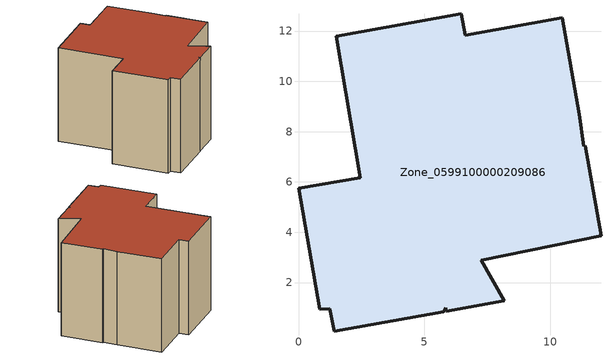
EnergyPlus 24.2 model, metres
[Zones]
Zone_0599100000209086
 floor ground (C_G): 7.26,2.9 8.18,1.27 5.87,0.86 5.86,1 5.78,0.84 1.42,0.07 1.24,0.97 0.85,0.93 0,5.75 2.46,6.17 1.5,11.8 6.48,12.68 6.63,11.84 10.49,12.52 11.17,8.69 11.33,7.43 11.39,7.44 12.03,3.85 z0
 wall outside (C_F): 6.63,11.84 6.48,12.68 1.5,11.8 2.46,6.17 0,5.75 0.85,0.93 1.24,0.97 1.42,0.07 5.78,0.84 5.86,1 5.87,0.86 8.18,1.27 7.26,2.9 12.03,3.85 11.39,7.44 11.33,7.43 11.17,8.69 10.49,12.52 6.63,11.84 z0:8.43
 roof outside (C_R): 7.26,2.9 12.03,3.85 11.39,7.44 11.33,7.43 11.17,8.69 10.49,12.52 6.63,11.84 6.48,12.68 1.5,11.8 2.46,6.17 0,5.75 0.85,0.93 1.24,0.97 1.42,0.07 5.78,0.84 5.86,1 5.87,0.86 8.18,1.27 z8.43
[BUILDING]
Pand.0599100000209086: North Axis=0; Terrain=City; Loads Convergence Tolerance Value=0.04; Temperature Convergence Tolerance Value=0.4; Solar Distribution=FullExterior; Maximum Number of Warmup Days=25; Minimum Number of Warmup Days=1
[Site:Location]
Rotterdam.The.Hague.AP_ZH_NLD Design_Conditions: Latitude=51.96; Longitude=4.45; Time Zone=1; Elevation=-4.5
[SITE:GROUNDTEMPERATURE:BUILDINGSURFACE]
18, 18, 18, 18, 18, 18, 18, 18, 18, 18, 18, 18
[MATERIAL] Thermal Absorptance=0.9; Solar Absorptance=0.7; Visible Absorptance=0.7
Name | Roughness | Thickness | Conductivity | Density | Specific Heat
G.D.1975-1991 | MediumSmooth | 0.15 | 0.288461 | 540 | 1210
F.D.1975-1991 | Rough | 0.3 | 0.230769 | 1920 | 840
R.D.1975-1991 | MediumRough | 0.2 | 0.153846 | 1500 | 1000
[CONSTRUCTION]
C_G: G.D.1975-1991
C_F: F.D.1975-1991
C_R: R.D.1975-1991
[ZONE]
Zone_0599100000209086: Type=1; Multiplier=1; Ceiling Height=Autocalculate; Volume=Autocalculate; Floor Area=autocalculate; Part of Total Floor Area=Yes
[ZONEINFILTRATION:DESIGNFLOWRATE]
Infil_Zone_0599100000209086: Zone or ZoneList or Space or SpaceList=Zone_0599100000209086; Schedule=AlwaysOn; Design Flow Rate Calculation Method=Flow/Area; Flow Rate per Floor Area=0.0042; Constant Term Coefficient=1; Temperature Term Coefficient=0; Velocity Term Coefficient=0; Velocity Squared Term Coefficient=0
[HVACTEMPLATE:ZONE:IDEALLOADSAIRSYSTEM]
Zone_0599100000209086: Maximum Heating Supply Air Temperature=50; Minimum Cooling Supply Air Temperature=13; Maximum Heating Supply Air Humidity Ratio=0.0156; Minimum Cooling Supply Air Humidity Ratio=0.0077; Heating Limit=NoLimit; Cooling Limit=NoLimit; Dehumidification Control Type=ConstantSensibleHeatRatio; Cooling Sensible Heat Ratio=0.7; Dehumidification Setpoint=60; Humidification Control Type=None; Humidification Setpoint=30; Outdoor Air Method=None; Outdoor Air Flow Rate per Person=0.00944; Outdoor Air Flow Rate per Zone Floor Area=0; Outdoor Air Flow Rate per Zone=0; Demand Controlled Ventilation Type=None; Outdoor Air Economizer Type=NoEconomizer; Heat Recovery Type=None; Sensible Heat Recovery Effectiveness=0.7; Latent Heat Recovery Effectiveness=0.65
[ZONECONTROL:THERMOSTAT]
ThermostatControl_Zone_0599100000209086: Zone or ZoneList=Zone_0599100000209086; Control Type Schedule=DualSetpointControlType; Control 1=Thermostat_Zone_0599100000209086; Temperature Difference Between Cutout And Setpoint=0
[THERMOSTATSETPOINT:DUALSETPOINT]
Thermostat_Zone_0599100000209086: Heating Setpoint Temperature Schedule=HeatingSetpoint_Zone_0599100000209086; Cooling Setpoint Temperature Schedule=CoolingSetpoint_Zone_0599100000209086
[SCHEDULE:COMPACT]
HeatingSetpoint_Zone_0599100000209086: Through: 12/31, For: AllDays, Until: 24:00, 21
CoolingSetpoint_Zone_0599100000209086: Through: 12/31, For: AllDays, Until: 24:00, 24
DualSetpointControlType: Through: 12/31, For: AllDays, Until: 24:00, 4
AlwaysOn: Through: 12/31, For: AllDays, Until: 24:00, 1
